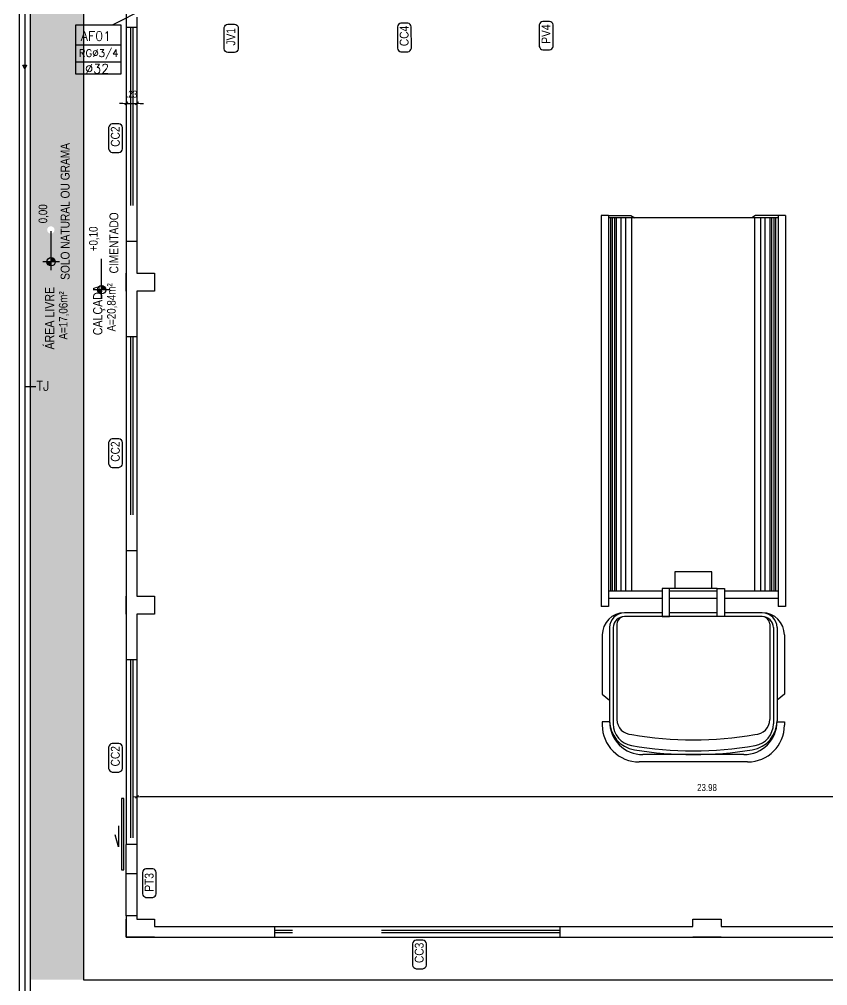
# Model space of a CAD drawing. Header units: millimetres. Extents: x 1904 to 2142, y -1319 to -1235.
# Drawn here: x 1984.29 to 2001.29, y -1287.84 to -1267.51 of the extents above; entities that cross this region are included whole.
import ezdxf
from ezdxf.enums import TextEntityAlignment as Align

# ---------------------------------------------------------------- set-up
doc = ezdxf.new("R2010")
doc.units = ezdxf.units.MM
doc.header["$LTSCALE"] = 30
doc.linetypes.add('HIDDEN2', pattern=[0.1875, 0.125, -0.0625])
doc.layers.get('0').update_dxf_attribs({"linetype": 'CONTINUOUS'})
doc.layers.get('Defpoints').update_dxf_attribs({"linetype": 'CONTINUOUS'})
for name, color, linetype in [('arquitetura', 8, 'CONTINUOUS'), ('DIEN HOA', 111, 'CONTINUOUS'), ('E-txt-g', 3, 'CONTINUOUS'), ('Prumadas_Q', 3, 'CONTINUOUS'), ('Prumadas_T', 2, 'CONTINUOUS'), ('TUBULAÇÃO_HIDRÁULICA', 3, 'CONTINUOUS')]:
    doc.layers.add(name, color=color, linetype=linetype)
for name, color, linetype, lineweight in [('E-Pen-C', 4, 'CONTINUOUS', 15), ('E-Pen-G', 3, 'CONTINUOUS', 30), ('E-Txt-W', 7, 'CONTINUOUS', 20)]:
    doc.layers.add(name, color=color, linetype=linetype, lineweight=lineweight)
doc.styles.add('F2', font='ARIALN.TTF')
doc.styles.add('REG60', font='romans.shx', dxfattribs={"width": 0.8, "height": 0.15})
doc.styles.add('REG80', font='romans.shx', dxfattribs={"width": 0.8, "height": 0.18})
doc.styles.add('ROMANS', font='simplex.shx', dxfattribs={"height": 6})
doc.dimstyles.new('DIMENSION-1', dxfattribs={"dimtxt": 0.145, "dimasz": 0.07, "dimexe": 1, "dimexo": 0, "dimgap": 0.12, "dimtad": 1, "dimzin": 7, "dimdsep": 46, "dimtxsty": 'F2', "dimblk1": 'TRACO', "dimblk2": 'TRACO', "dimsah": 1, "dimcen": 1, "dimse1": 1, "dimse2": 1, "dimclrd": 4, "dimclre": 256, "dimclrt": 4, "dimadec": 8, "dimazin": 0, "dimtfac": 1, "dimtix": 1, "dimtmove": 2, "dimatfit": 3, "dimldrblk": 'TRACO', "dimfxl": 1, "dimtolj": 1, "dimtzin": 0, "dimarcsym": 0})

# ---------------------------------------------------------------- blocks, each defined once
blk = doc.blocks.new('TXT-AMB75')
at = {"layer": 'E-txt-g', "style": 'REG80', "width": 0.8, "flags": 8}
blk.add_attdef('TXT', text='', height=0.2, dxfattribs=at).set_placement((0.005, 0.296), align=Align.CENTER)
at = {"layer": 'E-Txt-W', "style": 'REG60', "width": 0.8, "flags": 8}
blk.add_attdef('TXT', text='', height=0.15, dxfattribs=at).set_placement((0.005, 0.027), align=Align.CENTER)
blk = doc.blocks.new('NV')
at = {"color": 7, "linetype": 'ByBlock', "ltscale": 0.5}
for p, q in [((-2.379, 0), (-1.464, 0)), ((-2.184, -0.194), (-2.184, 0.194))]:
    blk.add_line(p, q, dxfattribs=at)
at = {"color": 7, "ltscale": 2.5}
blk.add_circle((-2.184, 0), 0.0972, dxfattribs=at)
at = {"color": 7}
for points in [[(-2.184, 0), (-2.253, 0.069), (-2.282, 0), (-2.274, 0.037)], [(-2.184, 0), (-2.184, 0.097), (-2.253, 0.069), (-2.222, 0.09)], [(-2.184, 0), (-2.087, 0), (-2.116, -0.069), (-2.095, -0.037)], [(-2.184, 0), (-2.116, -0.069), (-2.184, -0.097), (-2.147, -0.09)]]:
    blk.add_solid(points, dxfattribs=at)
at = {"layer": 'E-Txt-W', "ltscale": 2.5, "style": 'REG60', "width": 0.8}
blk.add_attdef('COTAPISO', (-2.053, 0.048), '', height=0.15, dxfattribs=at)
blk = doc.blocks.new('A$C43186C71')
at = {"layer": 'DIEN HOA', "color": 8}
for p, q in [((0, 1500), (3184.1, 1500)), ((0, 1500), (0, 1440)), ((3184.1, 1500), (3184.1, 1440)), ((0, 1440), (3184.1, 1440)), ((0, 1440), (0, 1257.6)), ((17.8, 1440), (17.8, 60)), ((3060, 1422.8), (17.8, 1422.8)), ((3060, 1440), (3060, 1003.1)), ((3120, 1440), (3120, 1003.1)), ((3356.1, 1431.8), (4114.6, 1431.8)), ((3416.1, 1491.8), (3899.1, 1491.8)), ((3899.1, 1491.8), (3948, 1431.8)), ((4122.7, 1431.8), (4122.7, 1491.8)), ((4122.7, 1491.8), (4150.7, 1491.8)), ((3060, 1408.1), (17.8, 1408.1)), ((3060, 1389.7), (17.8, 1389.7)), ((3060, 1375), (17.8, 1375)), ((3326.1, 1371.8), (4106.1, 1371.8)), ((3356.1, 1401.8), (4140, 1401.8)), ((3060, 1336.4), (17.8, 1336.4)), ((3060, 1299.7), (17.8, 1299.7)), ((3236.1, 1311.8), (3236.1, 1003.1)), ((3266.1, 1311.8), (3266.1, 188.2)), ((0, 1257.6), (17.8, 1227.6)), ((3060, 1250), (17.8, 1250)), ((4450.7, 1191.8), (4450.7, 308.2)), ((4390.7, 1161.8), (4390.7, 338.2)), ((3036.8, 943.1), (3036.8, 556.9)), ((3060, 943.1), (3060, 556.9)), ((3120, 943.1), (3120, 556.9)), ((3236.1, 943.1), (3236.1, 556.9)), ((3060, 496.9), (3060, 60)), ((3120, 496.9), (3120, 60)), ((3236.1, 496.9), (3236.1, 188.2)), ((0, 242.4), (17.8, 272.4)), ((0, 60), (0, 242.4)), ((3060, 250), (17.8, 250)), ((3060, 200.3), (17.8, 200.3)), ((3060, 163.6), (17.8, 163.6)), ((3060, 125), (17.8, 125)), ((3060, 110.3), (17.8, 110.3)), ((3060, 91.9), (17.8, 91.9)), ((3326.1, 128.2), (4106.1, 128.2)), ((3356.1, 98.2), (4140, 98.2)), ((0, 60), (3184.1, 60)), ((0, 60), (0, 0)), ((0, 60), (3184.1, 60)), ((3060, 77.2), (17.8, 77.2)), ((3184.1, 60), (3184.1, 0)), ((3356.1, 68.2), (4120.7, 68.2)), ((3416.1, 8.2), (3899.1, 8.2)), ((3899.1, 8.2), (3948, 68.2)), ((4122.7, 68.2), (4122.7, 8.2)), ((4122.7, 8.2), (4150.7, 8.2)), ((0, 0), (3184.1, 0)), ((0, 0), (3184.1, 0))]:
    blk.add_line(p, q, dxfattribs=at)
for points in [[(3036.8, 1003.1), (3266.1, 1003.1), (3266.1, 943.1), (3036.8, 943.1)], [(3035.6, 901.1), (2902.6, 901.1), (2902.6, 599.1), (3035.6, 599.1)], [(3036.8, 496.9), (3266.1, 496.9), (3266.1, 556.9), (3036.8, 556.9)]]:
    blk.add_lwpolyline(points, close=True, dxfattribs=at)
for centre, radius, start, end in [((3416.1, 1311.8), 180, 90, 180), ((3356.1, 1311.8), 120, 90, 180), ((4114.6, 1191.8), 240, 9.25058, 90), ((4120.7, 1161.8), 270, 0, 90), ((4150.7, 1191.8), 300, 0, 90), ((3356.1, 1311.8), 90, 90, 180), ((3326.1, 1311.8), 60, 90, 180), ((4106.1, 1251.8), 120, 0, 90), ((4140, 1221.8), 180, 9.77705, 90), ((1402.1, 750), 2868.3, 349.92451, 10.07549), ((1402.1, 750), 2958.3, 350.22295, 9.77705), ((1402.1, 750), 2988.3, 350.74942, 9.25058), ((4120.7, 338.2), 270, 270, 0), ((4106.1, 248.2), 120, 270, 0), ((4114.6, 308.2), 240, 270, 350.74942), ((4140, 278.2), 180, 270, 350.22295), ((4150.7, 308.2), 300, 270, 0), ((3356.1, 188.2), 120, 180, 270), ((3416.1, 188.2), 180, 180, 270), ((3326.1, 188.2), 60, 180, 270), ((3356.1, 188.2), 90, 180, 270)]:
    blk.add_arc(centre, radius, start, end, dxfattribs=at)
blk = doc.blocks.new('TRACO')
at = {"layer": 'E-Pen-C'}
for p, q in [((-1, 0), (1, 0)), ((0, 1), (0, -1))]:
    blk.add_line(p, q, dxfattribs=at)
at = {"layer": 'E-Pen-G'}
blk.add_line((-0.42, -0.42), (0.42, 0.42), dxfattribs=at)
blk = doc.blocks.new('*D132')
at = {"layer": 'arquitetura', "color": 4, "linetype": 'Continuous', "lineweight": -2}
for p, q in [((1986.466, -1269.275), (1986.396, -1269.275)), ((1986.536, -1269.275), (1986.761, -1269.275)), ((1986.831, -1269.275), (1986.901, -1269.275))]:
    blk.add_line(p, q, dxfattribs=at)
at = {"layer": 'Defpoints', "color": 0, "linetype": 'Continuous'}
for p in [(1986.536, -1267.672), (1986.761, -1267.672), (1986.761, -1269.275)]:
    blk.add_point(p, dxfattribs=at)
at = {"layer": 'arquitetura', "color": 4, "linetype": 'Continuous', "lineweight": -2, "xscale": 0.07, "yscale": 0.07, "zscale": 0.07}
blk.add_blockref('TRACO', (1986.536, -1269.275), dxfattribs=at)
at = {"layer": 'arquitetura', "color": 4, "linetype": 'Continuous', "lineweight": -2, "xscale": 0.07, "yscale": 0.07, "zscale": 0.07, "rotation": 180}
blk.add_blockref('TRACO', (1986.761, -1269.275), dxfattribs=at)
at = {"layer": 'arquitetura', "color": 4, "linetype": 'Continuous', "insert": (1986.649, -1269.081), "char_height": 0.145, "attachment_point": 5, "style": 'F2'}
blk.add_mtext('\\A1;.23', dxfattribs=at)
blk = doc.blocks.new('*D140')
at = {"layer": 'arquitetura', "color": 4, "linetype": 'Continuous', "lineweight": -2}
blk.add_line((2010.672, -1283.862), (1986.831, -1283.862), dxfattribs=at)
at = {"layer": 'Defpoints', "color": 0, "linetype": 'Continuous'}
for p in [(1986.761, -1283.862), (1986.761, -1286.438), (2010.742, -1286.438)]:
    blk.add_point(p, dxfattribs=at)
at = {"layer": 'arquitetura', "color": 4, "linetype": 'Continuous', "lineweight": -2, "xscale": 0.07, "yscale": 0.07, "zscale": 0.07, "rotation": 180}
blk.add_blockref('TRACO', (1986.761, -1283.862), dxfattribs=at)
at = {"layer": 'arquitetura', "color": 4, "linetype": 'Continuous', "lineweight": -2, "xscale": 0.07, "yscale": 0.07, "zscale": 0.07}
blk.add_blockref('TRACO', (2010.742, -1283.862), dxfattribs=at)
at = {"layer": 'arquitetura', "color": 4, "linetype": 'Continuous', "insert": (1998.751, -1283.668), "char_height": 0.145, "attachment_point": 5, "style": 'F2'}
blk.add_mtext('\\A1;23.98', dxfattribs=at)

msp = doc.modelspace()

# ---------------------------------------------------------------- hatches: boundary and pattern name
at = {"layer": 'arquitetura'}
h = msp.add_hatch(dxfattribs=at)
h.set_pattern_fill('GRASS', color=256, scale=0.3, angle=90, style=0)
h.set_pattern_definition([(180, (2158.20432, -3187.13715), (-0.212132034, -0.212132034), [0.05625, -0.36801407]), (135, (2158.20432, -3187.13715), (-0.212132034, -0.212132034), [0.05625, -0.24375]), (225, (2158.20432, -3187.13715), (0.212132034, -0.212132034), [0.05625, -0.24375])])
h.paths.add_polyline_path([(1985.636, -1287.713), (1985.636, -1253.59), (1984.511, -1253.59), (1984.511, -1287.713)])
h.paths.add_polyline_path([(1984.949, -1271.937), (1984.871, -1271.937), (1984.877, -1271.967), (1984.894, -1271.992)], flags=24)
h.paths.add_polyline_path([(1984.949, -1271.937), (1984.894, -1271.992), (1984.919, -1272.009), (1984.949, -1272.015)], flags=24)
h.paths.add_polyline_path([(1984.949, -1271.937), (1984.949, -1271.859), (1984.978, -1271.865), (1985.004, -1271.882)], flags=24)
h.paths.add_polyline_path([(1984.949, -1271.937), (1985.004, -1271.882), (1985.02, -1271.907), (1985.026, -1271.937)], flags=24)
edge = h.paths.add_edge_path(flags=16)
edge.add_line((1985.104, -1271.937), (1984.793, -1271.937))
edge = h.paths.add_edge_path(flags=16)
edge.add_arc((1984.949, -1271.937), 0.0777, 90, 450)
edge = h.paths.add_edge_path(flags=16)
edge.add_line((1984.949, -1272.093), (1984.949, -1271.361))
h.paths.add_polyline_path([(1984.961, -1271.852), (1984.961, -1271.343), (1984.637, -1271.343), (1984.637, -1271.852)], flags=24)
h.paths.add_polyline_path([(1985.082, -1274.513), (1985.082, -1273.074), (1984.713, -1273.074), (1984.713, -1274.513)], flags=24)
h.paths.add_polyline_path([(1985.389, -1274.297), (1985.389, -1273.175), (1985.064, -1273.175), (1985.064, -1274.297)], flags=24)
h.paths.add_polyline_path([(1985.395, -1273.035), (1985.395, -1270.059), (1985.105, -1270.059), (1985.105, -1273.035)], flags=24)
h.paths.add_polyline_path([(1985.715, -1269.341), (1985.122, -1269.341), (1985.122, -1269.794), (1985.715, -1269.794)], flags=9)
h.paths.add_polyline_path([(1985.715, -1260.428), (1985.122, -1260.428), (1985.122, -1260.881), (1985.715, -1260.881)], flags=9)
h.paths.add_polyline_path([(1985.308, -1261.133), (1984.853, -1261.133), (1984.853, -1261.586), (1985.308, -1261.586)], flags=24)
h.paths.add_polyline_path([(1985.829, -1254.383), (1985.235, -1254.383), (1985.235, -1254.836), (1985.829, -1254.836)], flags=9)

# ---------------------------------------------------------------- linework, layer by layer
at = {"layer": 'arquitetura', "linetype": 'Continuous'}
for p, q in [((1984.286, -1244.965), (1984.286, -1309.538)), ((1986.536, -1252.69), (1986.536, -1284.866)), ((1985.636, -1253.59), (1985.636, -1287.713)), ((1986.761, -1272.03), (1986.761, -1272.848)), ((1986.761, -1273.223), (1986.761, -1279.643)), ((1986.761, -1280.018), (1986.761, -1284.866)), ((1986.761, -1284.866), (1986.536, -1284.866)), ((1986.536, -1286.366), (1986.536, -1284.866)), ((1986.761, -1286.366), (1986.536, -1286.366)), ((1986.536, -1286.366), (1986.536, -1286.813)), ((1986.536, -1286.813), (2002.492, -1286.813))]:
    msp.add_line(p, q, dxfattribs=at)
at = {"layer": 'arquitetura'}
for p, q in [((1984.511, -1252.69), (1984.511, -1308.971)), ((1985.636, -1287.713), (2002.492, -1287.713))]:
    msp.add_line(p, q, dxfattribs=at)
at = {"layer": 'arquitetura', "linetype": 'HIDDEN2'}
for p, q in [((1986.536, -1267.672), (1986.761, -1267.672)), ((1986.626, -1267.672), (1986.626, -1272.172)), ((1986.671, -1267.672), (1986.671, -1272.172)), ((1986.536, -1272.172), (1986.761, -1272.172)), ((1986.536, -1274.181), (1986.761, -1274.181)), ((1986.626, -1274.181), (1986.626, -1278.681)), ((1986.671, -1274.181), (1986.671, -1278.681)), ((1986.536, -1278.681), (1986.761, -1278.681)), ((1986.536, -1280.976), (1986.761, -1280.976)), ((1986.626, -1280.976), (1986.626, -1285.476)), ((1986.671, -1280.976), (1986.671, -1285.476)), ((1986.761, -1284.866), (1986.761, -1286.366)), ((1986.536, -1285.476), (1986.761, -1285.476)), ((1989.656, -1286.588), (1989.656, -1286.813)), ((1995.656, -1286.588), (1995.656, -1286.813)), ((1995.656, -1286.678), (1989.656, -1286.678)), ((1995.656, -1286.723), (1989.656, -1286.723))]:
    msp.add_line(p, q, dxfattribs=at)
at = {"layer": 'arquitetura', "linetype": 'Continuous'}
for points in [[(1986.761, -1267.464), (1986.761, -1272.848)], [(1986.536, -1273.223), (1986.536, -1272.848)], [(1986.761, -1272.848), (1987.129, -1272.848), (1987.129, -1273.223), (1986.761, -1273.223)], [(1986.761, -1273.223), (1986.761, -1279.643)], [(1986.536, -1280.018), (1986.536, -1279.643)], [(1986.761, -1279.643), (1987.129, -1279.643), (1987.129, -1280.018), (1986.761, -1280.018)], [(1986.761, -1280.018), (1986.761, -1284.866)], [(1986.375, -1284.473), (1986.375, -1284.918), (1986.303, -1284.661)], [(1987.129, -1286.813), (1986.536, -1286.813), (1986.536, -1286.438)], [(1986.761, -1286.366), (1986.761, -1286.438)], [(1986.761, -1286.438), (1987.129, -1286.438), (1987.129, -1286.588)], [(1998.455, -1286.588), (1998.455, -1286.438), (1999.048, -1286.438), (1999.048, -1286.588)], [(1987.129, -1286.588), (1998.455, -1286.588)], [(1999.048, -1286.588), (2002.492, -1286.588)], [(1999.048, -1286.813), (1998.455, -1286.813)]]:
    msp.add_lwpolyline(points, dxfattribs=at)
for points in [[(1995.298, -1267.549, 0.331371), (1995.223, -1267.624), (1995.224, -1268.075, 0.332506), (1995.298, -1268.15), (1995.44, -1268.15, 0.330378), (1995.516, -1268.075), (1995.515, -1267.624, 0.331371), (1995.44, -1267.549)], [(1988.671, -1268.205, -0.331371), (1988.596, -1268.13), (1988.597, -1267.68, -0.332506), (1988.671, -1267.605), (1988.813, -1267.605, -0.330378), (1988.889, -1267.68), (1988.888, -1268.13, -0.331371), (1988.813, -1268.205)], [(1992.314, -1267.589, 0.331371), (1992.239, -1267.664), (1992.24, -1268.114, 0.332506), (1992.314, -1268.189), (1992.456, -1268.189, 0.330378), (1992.532, -1268.114), (1992.531, -1267.664, 0.331371), (1992.456, -1267.589)], [(1986.24, -1269.706, 0.331371), (1986.165, -1269.781), (1986.165, -1270.232, 0.332506), (1986.24, -1270.307), (1986.382, -1270.307, 0.330378), (1986.457, -1270.232), (1986.457, -1269.781, 0.331371), (1986.382, -1269.706)], [(1986.24, -1276.332, 0.331371), (1986.165, -1276.407), (1986.165, -1276.858, 0.332506), (1986.24, -1276.933), (1986.382, -1276.933, 0.330378), (1986.457, -1276.858), (1986.457, -1276.407, 0.331371), (1986.382, -1276.332)], [(1986.24, -1282.741, 0.331371), (1986.165, -1282.816), (1986.165, -1283.267, 0.332506), (1986.24, -1283.342), (1986.382, -1283.342, 0.330378), (1986.457, -1283.267), (1986.457, -1282.816, 0.331371), (1986.382, -1282.741)], [(1986.95, -1285.378, 0.331371), (1986.875, -1285.453), (1986.876, -1285.903, 0.332506), (1986.95, -1285.978), (1987.092, -1285.978, 0.330378), (1987.168, -1285.903), (1987.167, -1285.453, 0.331371), (1987.092, -1285.378)], [(1992.632, -1286.878, 0.331371), (1992.557, -1286.953), (1992.558, -1287.404, 0.332506), (1992.632, -1287.479), (1992.774, -1287.479, 0.330378), (1992.85, -1287.404), (1992.849, -1286.953, 0.331371), (1992.774, -1286.878)]]:
    msp.add_lwpolyline(points, format="xyb", close=True, dxfattribs=at)
at = {"layer": 'arquitetura'}
msp.add_lwpolyline([(1986.437, -1283.897), (1986.437, -1285.4), (1986.482, -1285.4), (1986.482, -1283.897)], close=True, dxfattribs=at)
at = {"layer": 'Prumadas_Q'}
for p, q in [((1986.243, -1267.621), (1986.939, -1267.275)), ((1985.478, -1267.621), (1986.424, -1267.621)), ((1985.478, -1268.66), (1985.478, -1267.621)), ((1986.424, -1267.621), (1986.424, -1268.66)), ((1986.424, -1268.66), (1985.478, -1268.66))]:
    msp.add_line(p, q, dxfattribs=at)
at = {"layer": 'Prumadas_T'}
for p, q in [((1985.478, -1268.04), (1986.424, -1268.04)), ((1985.478, -1268.403), (1986.424, -1268.403))]:
    msp.add_line(p, q, dxfattribs=at)
at = {"layer": 'TUBULAÇÃO_HIDRÁULICA'}
for p, q in [((1984.399, -1267), (1984.399, -1275.232)), ((1984.399, -1275.232), (1984.635, -1275.232)), ((1984.399, -1275.232), (1984.399, -1294.69))]:
    msp.add_line(p, q, dxfattribs=at)
msp.add_polyline3d([(1984.401, -1268.546, 0), (1984.362, -1268.472, 0), (1984.437, -1268.471, 0), (1984.401, -1268.546, 0)], dxfattribs=at)

# ---------------------------------------------------------------- block references
at = {"layer": 'arquitetura'}
ref = msp.add_blockref('NV', (1984.955, -1270.642), dxfattribs=dict(at, xscale=0.8999999999999999, yscale=0.8999999999999999, zscale=0.8999999999999999, rotation=89.99999999999999))
ref.add_attrib('COTAPISO', '0,00', (1984.872, -1271.798), dxfattribs={"layer": 'E-Txt-W', "color": 4, "ltscale": 2.5, "height": 0.18, "rotation": 90, "style": 'F2'})
at = {"layer": 'arquitetura', "xscale": 0.00258294135936672, "yscale": 0.00258294135936672, "zscale": 0.00258294135936672, "rotation": 270}
msp.add_blockref('A$C43186C71', (1996.526, -1271.634), dxfattribs=at)
at = {"layer": 'arquitetura'}
ref = msp.add_blockref('NV', (1986.016, -1271.23), dxfattribs=dict(at, xscale=0.8999999999999999, yscale=0.8999999999999999, zscale=0.8999999999999999, rotation=89.99999999999999))
ref.add_attrib('COTAPISO', '+0,10', (1985.933, -1272.386), dxfattribs={"layer": 'E-Txt-W', "color": 4, "ltscale": 2.5, "height": 0.18, "rotation": 90, "style": 'F2'})
ref = msp.add_blockref('TXT-AMB75', (1985.329, -1273.742), dxfattribs=dict(at, xscale=1.0935, yscale=1.0935, zscale=1.0935, rotation=89.99999999999999))
ref.add_attrib('TXT', 'ÁREA LIVRE', dxfattribs={"layer": 'E-txt-g', "color": 2, "height": 0.195, "rotation": 90, "style": 'F2'}).set_placement((1985.02, -1273.794), align=Align.CENTER)
ref.add_attrib('TXT', 'A=17,06m²', dxfattribs={"layer": 'E-Txt-W', "height": 0.18, "rotation": 90, "style": 'F2'}).set_placement((1985.299, -1273.736), align=Align.CENTER)
ref = msp.add_blockref('TXT-AMB75', (1986.341, -1273.573), dxfattribs=dict(at, xscale=1.0935, yscale=1.0935, zscale=1.0935, rotation=89.99999999999999))
ref.add_attrib('TXT', 'CALÇADA', dxfattribs={"layer": 'E-txt-g', "color": 2, "height": 0.195, "rotation": 90, "style": 'F2'}).set_placement((1986.033, -1273.624), align=Align.CENTER)
ref.add_attrib('TXT', 'A=20,84m²', dxfattribs={"layer": 'E-Txt-W', "height": 0.18, "rotation": 90, "style": 'F2'}).set_placement((1986.312, -1273.567), align=Align.CENTER)

# ---------------------------------------------------------------- texts
at = {"layer": 'arquitetura', "linetype": 'Continuous', "style": 'F2'}
for s, p in [('JV1', (1988.643, -1268.058, 2.744)), ('CC4', (1992.286, -1268.071, 2.744)), ('PV4', (1995.27, -1268.02, 2.744)), ('CC2', (1986.212, -1270.188, 2.744)), ('SOLO NATURAL OU GRAMA', (1985.156, -1272.987, 2.744)), ('CIMENTADO', (1986.182, -1272.852, 2.744)), ('CC2', (1986.212, -1276.814, 2.744)), ('CC2', (1986.212, -1283.223, 2.744)), ('PT3', (1986.923, -1285.859, 2.744)), ('CC3', (1992.604, -1287.36, 2.744))]:
    msp.add_text(s, height=0.1869, rotation=90, dxfattribs=at).set_placement(p, align=Align.TOP_LEFT)
at = {"layer": 'Prumadas_T', "style": 'ROMANS'}
for s, height, p in [('AF01', 0.1966, (1985.898, -1267.957)), ('RG%%C3/4', 0.1572, (1985.955, -1268.295, -0.291)), ('%%C32', 0.1966, (1985.923, -1268.643))]:
    msp.add_text(s, height=height, rotation=0, dxfattribs=at).set_placement(p, align=Align.CENTER)
at = {"layer": 'TUBULAÇÃO_HIDRÁULICA', "style": 'ROMANS'}
msp.add_text('TJ', height=0.1966, rotation=359.956, dxfattribs=at).set_placement((1984.649, -1275.317))

# ---------------------------------------------------------------- dimensions: what is measured, and where the dimension line sits
at = {"layer": 'arquitetura', "linetype": 'Continuous'}
for base, p1, p2, picture, middle in [((1986.761291796, -1269.27500459), (1986.536291795, -1267.672073028), (1986.761291796, -1267.672073028), '*D132', (1986.648791796, -1269.080971507)), ((1986.761, -1283.862), (2010.742, -1286.438), (1986.761, -1286.438), '*D140', (1998.751, -1283.668))]:
    dim = msp.add_linear_dim(base=base, p1=p1, p2=p2, angle=180, dimstyle='DIMENSION-1', override={"dimadec": 0, "dimfxl": 0.15}, dxfattribs=at)
    dim.commit()
    dim.dimension.update_dxf_attribs({"geometry": picture, "text_midpoint": middle})

doc.saveas('drawing.dxf')
